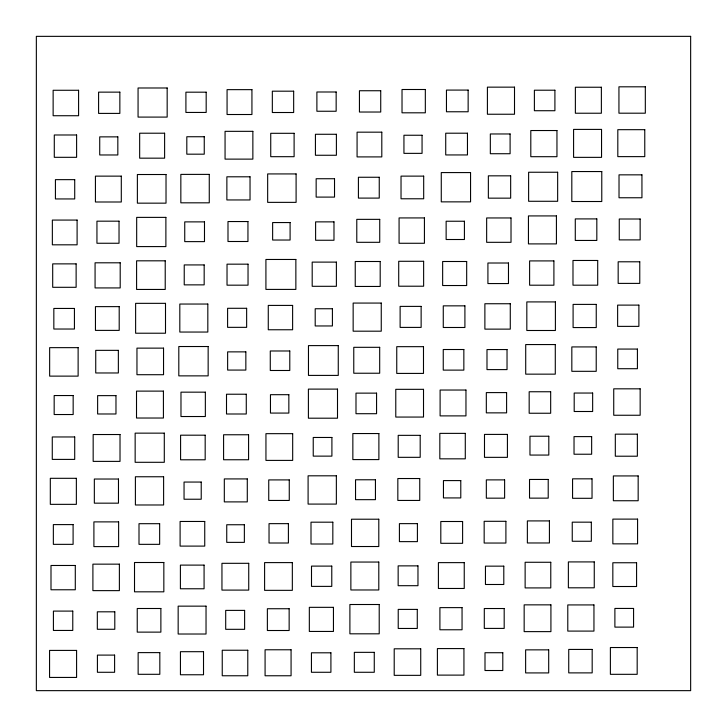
<?xml version="1.0" encoding="UTF-8"?>
<svg xmlns="http://www.w3.org/2000/svg" width="727" height="727" viewBox="0 0 727 727"><rect width="100%" height="100%" fill="white"/><g stroke="black" fill="none" stroke-linecap="round" stroke-linejoin="round"><path stroke-width="1.09" d="M690.65 36.35L36.35 36.35L36.35 690.65L690.65 690.65L690.65 36.35M645.322 86.813L618.941 86.813L618.941 113.194L645.322 113.194L645.322 86.813M514.507 87.149L487.408 87.149L487.408 114.239L514.507 114.239L514.507 87.149M601.374 87.24L575.375 87.24L575.375 113.23L601.374 113.23L601.374 87.24M167.165 87.985L138.066 87.985L138.066 117.092L167.165 117.092L167.165 87.985M425.331 89.503L402.022 89.503L402.022 112.812L425.331 112.812L425.331 89.503M251.933 89.648L227.069 89.648L227.069 114.512L251.933 114.512L251.933 89.648M468.143 90.084L446.46 90.084L446.46 111.767L468.143 111.767L468.143 90.084M78.589 90.275L53.135 90.275L53.135 115.729L78.589 115.729L78.589 90.275M554.91 90.212L534.39 90.212L534.39 110.722L554.91 110.722L554.91 90.212M380.73 90.739L359.438 90.739L359.438 112.031L380.73 112.031L380.73 90.739M293.663 91.184L272.334 91.184L272.334 112.512L293.663 112.512L293.663 91.184M336.156 91.993L316.89 91.993L316.89 111.249L336.156 111.249L336.156 91.993M119.855 92.138L98.59 92.138L98.59 113.403L119.855 113.403L119.855 92.138M206.177 92.184L185.912 92.184L185.912 112.44L206.177 112.44L206.177 92.184M601.547 129.406L573.585 129.406L573.585 157.359L601.547 157.359L601.547 129.406M644.767 129.679L617.814 129.679L617.814 156.632L644.767 156.632L644.767 129.679M556.955 130.533L530.801 130.533L530.801 156.696L556.955 156.696L556.955 130.533M252.86 131.333L225.061 131.333L225.061 159.122L252.86 159.122L252.86 131.333M381.802 132.169L357.075 132.169L357.075 156.905L381.802 156.905L381.802 132.169M164.611 133.214L139.666 133.214L139.666 158.168L164.611 158.168L164.611 133.214M294.108 133.305L270.735 133.305L270.735 156.687L294.108 156.687L294.108 133.305M467.461 133.205L445.724 133.205L445.724 154.942L467.461 154.942L467.461 133.205M510.1 133.968L490.334 133.968L490.334 153.724L510.1 153.724L510.1 133.968M336.401 134.277L315.427 134.277L315.427 155.26L336.401 155.26L336.401 134.277M76.608 134.986L54.289 134.986L54.289 157.314L76.608 157.314L76.608 134.986M422.06 135.249L403.939 135.249L403.939 153.361L422.06 153.361L422.06 135.249M204.251 136.74L186.812 136.74L186.812 154.179L204.251 154.179L204.251 136.74M117.829 136.867L99.726 136.867L99.726 154.969L117.829 154.969L117.829 136.867M601.774 171.554L571.813 171.554L571.813 201.515L601.774 201.515L601.774 171.554M557.654 172.244L528.62 172.244L528.62 201.279L557.654 201.279L557.654 172.244M470.56 172.581L441.271 172.581L441.271 201.861L470.56 201.861L470.56 172.581M296.098 173.926L267.663 173.926L267.663 202.36L296.098 202.36L296.098 173.926M166.02 174.516L137.376 174.516L137.376 203.16L166.02 203.16L166.02 174.516M209.267 174.389L180.841 174.389L180.841 202.824L209.267 202.824L209.267 174.389M641.941 174.844L619.022 174.844L619.022 197.762L641.941 197.762L641.941 174.844M510.663 175.834L488.353 175.834L488.353 198.153L510.663 198.153L510.663 175.834M121.3 176.134L95.428 176.134L95.428 201.997L121.3 201.997L121.3 176.134M423.687 176.125L401.031 176.125L401.031 198.78L423.687 198.78L423.687 176.125M250.033 176.797L226.869 176.797L226.869 199.952L250.033 199.952L250.033 176.797M379.249 177.261L358.411 177.261L358.411 198.098L379.249 198.098L379.249 177.261M334.52 178.733L316.154 178.733L316.154 197.099L334.52 197.099L334.52 178.733M74.717 179.651L55.425 179.651L55.425 198.944L74.717 198.944L74.717 179.651M556.419 215.919L528.438 215.919L528.438 243.899L556.419 243.899L556.419 215.919M165.883 217.382L136.676 217.382L136.676 246.589L165.883 246.589L165.883 217.382M424.423 217.927L399.078 217.927L399.078 243.272L424.423 243.272L424.423 217.927M511.017 217.955L486.654 217.955L486.654 242.318L511.017 242.318L511.017 217.955M596.822 218.909L575.284 218.909L575.284 240.446L596.822 240.446L596.822 218.909M640.151 219.009L619.268 219.009L619.268 239.892L640.151 239.892L640.151 219.009M379.73 219.354L356.784 219.354L356.784 242.309L379.73 242.309L379.73 219.354M77.098 220.072L52.353 220.072L52.353 244.817L77.098 244.817L77.098 220.072M119.028 221.172L96.945 221.172L96.945 243.254L119.028 243.254L119.028 221.172M464.417 221.235L446.133 221.235L446.133 239.51L464.417 239.51L464.417 221.235M247.952 221.544L227.996 221.544L227.996 241.5L247.952 241.5L247.952 221.544M204.487 221.88L184.74 221.88L184.74 241.628L204.487 241.628L204.487 221.88M333.984 221.871L315.609 221.871L315.609 240.255L333.984 240.255L333.984 221.871M290.1 222.562L272.634 222.562L272.634 240.028L290.1 240.028L290.1 222.562M295.862 259.466L265.918 259.466L265.918 289.41L295.862 289.41L295.862 259.466M597.703 260.475L572.985 260.475L572.985 285.184L597.703 285.184L597.703 260.475M165.22 260.82L136.594 260.82L136.594 289.446L165.22 289.446L165.22 260.82M553.901 260.911L529.61 260.911L529.61 285.202L553.901 285.202L553.901 260.911M423.632 261.284L398.714 261.284L398.714 286.211L423.632 286.211L423.632 261.284M380.194 261.502L355.239 261.502L355.239 286.456L380.194 286.456L380.194 261.502M466.679 261.502L442.652 261.502L442.652 285.529L466.679 285.529L466.679 261.502M639.769 261.793L618.168 261.793L618.168 283.394L639.769 283.394L639.769 261.793M336.383 262.111L312.192 262.111L312.192 286.302L336.383 286.302L336.383 262.111M120.2 262.801L95.073 262.801L95.073 287.928L120.2 287.928L120.2 262.801M508.473 263.01L487.917 263.01L487.917 283.566L508.473 283.566L508.473 263.01M76.126 263.874L52.698 263.874L52.698 287.301L76.126 287.301L76.126 263.874M248.034 264.165L227.024 264.165L227.024 285.175L248.034 285.175L248.034 264.165M204.169 264.928L184.231 264.928L184.231 284.866L204.169 284.866L204.169 264.928M555.401 301.914L526.821 301.914L526.821 330.494L555.401 330.494L555.401 301.914M381.257 303.068L353.149 303.068L353.149 331.185L381.257 331.185L381.257 303.068M165.502 303.341L135.622 303.341L135.622 333.22L165.502 333.22L165.502 303.341M510.281 303.741L484.882 303.741L484.882 329.131L510.281 329.131L510.281 303.741M207.822 304.04L179.814 304.04L179.814 332.048L207.822 332.048L207.822 304.04M596.249 304.395L573.094 304.395L573.094 327.559L596.249 327.559L596.249 304.395M638.888 305.113L617.632 305.113L617.632 326.368L638.888 326.368L638.888 305.113M292.618 305.413L268.272 305.413L268.272 329.758L292.618 329.758L292.618 305.413M464.907 305.849L443.27 305.849L443.27 327.486L464.907 327.486L464.907 305.849M421.133 306.394L400.123 306.394L400.123 327.404L421.133 327.404L421.133 306.394M119.201 306.63L95.455 306.63L95.455 330.385L119.201 330.385L119.201 306.63M246.644 308.293L227.596 308.293L227.596 327.341L246.644 327.341L246.644 308.293M74.427 308.448L53.834 308.448L53.834 329.031L74.427 329.031L74.427 308.448M332.412 308.748L315.2 308.748L315.2 325.96L332.412 325.96L332.412 308.748M555.292 344.562L525.712 344.562L525.712 374.151L555.292 374.151L555.292 344.562M338.264 345.607L308.466 345.607L308.466 375.405L338.264 375.405L338.264 345.607M208.149 346.525L178.806 346.525L178.806 375.868L208.149 375.868L208.149 346.525M423.487 346.67L396.751 346.67L396.751 373.414L423.487 373.414L423.487 346.67M596.222 346.924L571.831 346.924L571.831 371.315L596.222 371.315L596.222 346.924M379.685 347.315L353.767 347.315L353.767 373.233L379.685 373.233L379.685 347.315M78.125 347.651L49.645 347.651L49.645 376.123L78.125 376.123L78.125 347.651M163.539 348.133L136.958 348.133L136.958 374.714L163.539 374.714L163.539 348.133M637.415 349.069L617.759 349.069L617.759 368.716L637.415 368.716L637.415 349.069M463.844 349.514L443.252 349.514L443.252 370.116L463.844 370.116L463.844 349.514M507.028 349.56L486.99 349.56L486.99 369.607L507.028 369.607L507.028 349.56M118.356 350.35L95.737 350.35L95.737 372.969L118.356 372.969L118.356 350.35M289.782 350.987L270.28 350.987L270.28 370.488L289.782 370.488L289.782 350.987M245.844 351.868L227.633 351.868L227.633 370.07L245.844 370.07L245.844 351.868M640.16 388.827L613.733 388.827L613.733 415.253L640.16 415.253L640.16 388.827M337.501 389.109L308.402 389.109L308.402 418.198L337.501 418.198L337.501 389.109M423.514 389.327L395.779 389.327L395.779 417.062L423.514 417.062L423.514 389.327M465.962 390.035L440.108 390.035L440.108 415.889L465.962 415.889L465.962 390.035M163.421 391.117L136.512 391.117L136.512 418.025L163.421 418.025L163.421 391.117M550.675 391.753L529.174 391.753L529.174 413.245L550.675 413.245L550.675 391.753M205.35 392.162L180.978 392.162L180.978 416.526L205.35 416.526L205.35 392.162M506.601 392.598L486.327 392.598L486.327 412.863L506.601 412.863L506.601 392.598M592.65 393.043L574.194 393.043L574.194 411.5L592.65 411.5L592.65 393.043M376.568 393.134L355.994 393.134L355.994 413.708L376.568 413.708L376.568 393.134M246.28 394.225L226.506 394.225L226.506 413.999L246.28 413.999L246.28 394.225M288.846 394.688L270.462 394.688L270.462 413.072L288.846 413.072L288.846 394.688M73.163 395.543L54.171 395.543L54.171 414.535L73.163 414.535L73.163 395.543M115.975 395.633L97.627 395.633L97.627 413.981L115.975 413.981L115.975 395.633M164.293 433.147L135.149 433.147L135.149 462.299L164.293 462.299L164.293 433.147M465.289 433.374L439.826 433.374L439.826 458.837L465.289 458.837L465.289 433.374M292.681 433.665L265.946 433.665L265.946 460.4L292.681 460.4L292.681 433.665M378.885 433.546L352.849 433.546L352.849 459.591L378.885 459.591L378.885 433.546M637.361 434.164L615.315 434.164L615.315 456.211L637.361 456.211L637.361 434.164M507.419 434.41L484.491 434.41L484.491 457.347L507.419 457.347L507.419 434.41M120.019 434.528L93.165 434.528L93.165 461.381L120.019 461.381L120.019 434.528M248.579 434.764L223.589 434.764L223.589 459.755L248.579 459.755L248.579 434.764M205.178 435.191L180.587 435.191L180.587 459.791L205.178 459.791L205.178 435.191M420.188 435.346L398.205 435.346L398.205 457.328L420.188 457.328L420.188 435.346M548.803 436.227L529.965 436.227L529.965 455.066L548.803 455.066L548.803 436.227M591.651 436.609L574.03 436.609L574.03 454.23L591.651 454.23L591.651 436.609M74.708 436.963L52.271 436.963L52.271 459.4L74.708 459.4L74.708 436.963M331.903 437.472L313.237 437.472L313.237 456.129L331.903 456.129L331.903 437.472M336.356 475.812L308.094 475.812L308.094 504.084L336.356 504.084L336.356 475.812M638.161 475.931L613.361 475.931L613.361 500.739L638.161 500.739L638.161 475.931M163.611 476.758L135.395 476.758L135.395 504.983L163.611 504.983L163.611 476.758M76.362 478.311L50.317 478.311L50.317 504.347L76.362 504.347L76.362 478.311M419.743 478.53L397.833 478.53L397.833 500.44L419.743 500.44L419.743 478.53M247.289 478.92L224.316 478.92L224.316 501.894L247.289 501.894L247.289 478.92M592.032 478.829L572.567 478.829L572.567 498.304L592.032 498.304L592.032 478.829M118.474 479.029L94.337 479.029L94.337 503.166L118.474 503.166L118.474 479.029M548.213 479.457L529.529 479.457L529.529 498.14L548.213 498.14L548.213 479.457M375.441 479.775L355.539 479.775L355.539 499.667L375.441 499.667L375.441 479.775M289.264 479.911L268.736 479.911L268.736 500.449L289.264 500.449L289.264 479.911M504.62 479.884L486.336 479.884L486.336 498.168L504.62 498.168L504.62 479.884M460.782 480.592L443.452 480.592L443.452 497.922L460.782 497.922L460.782 480.592M201.225 482.056L184.049 482.056L184.049 499.231L201.225 499.231L201.225 482.056M378.794 519.214L351.495 519.214L351.495 546.522L378.794 546.522L378.794 519.214M637.579 519.114L612.852 519.114L612.852 543.851L637.579 543.851L637.579 519.114M549.421 520.914L527.366 520.914L527.366 542.969L549.421 542.969L549.421 520.914M505.901 521.304L484.164 521.304L484.164 543.042L505.901 543.042L505.901 521.304M204.741 521.468L180.105 521.468L180.105 546.104L204.741 546.104L204.741 521.468M462.608 521.504L440.807 521.504L440.807 543.305L462.608 543.305L462.608 521.504M118.619 521.886L93.901 521.886L93.901 546.604L118.619 546.604L118.619 521.886M332.83 522.186L311.002 522.186L311.002 544.005L332.83 544.005L332.83 522.186M591.333 522.168L572.249 522.168L572.249 541.261L591.333 541.261L591.333 522.168M288.401 523.649L269.035 523.649L269.035 543.005L288.401 543.005L288.401 523.649M417.407 523.64L399.414 523.64L399.414 541.633L417.407 541.633L417.407 523.64M159.649 523.694L139.002 523.694L139.002 544.341L159.649 544.341L159.649 523.694M73.1 524.603L53.353 524.603L53.353 544.35L73.1 544.35L73.1 524.603M244.363 524.749L226.742 524.749L226.742 542.369L244.363 542.369L244.363 524.749M594.259 561.916L568.369 561.916L568.369 587.807L594.259 587.807L594.259 561.916M378.794 562.053L350.868 562.053L350.868 589.97L378.794 589.97L378.794 562.053M550.775 562.271L525.13 562.271L525.13 587.916L550.775 587.916L550.775 562.271M163.839 562.507L134.513 562.507L134.513 591.823L163.839 591.823L163.839 562.507M292.336 562.607L264.601 562.607L264.601 590.342L292.336 590.342L292.336 562.607M464.244 562.634L438.408 562.634L438.408 588.47L464.244 588.47L464.244 562.634M636.579 562.753L612.834 562.753L612.834 586.507L636.579 586.507L636.579 562.753M248.734 563.316L221.953 563.316L221.953 590.097L248.734 590.097L248.734 563.316M119.382 564.152L92.902 564.152L92.902 590.633L119.382 590.633L119.382 564.152M204.078 565.106L180.405 565.106L180.405 588.77L204.078 588.77L204.078 565.106M75.29 565.479L50.999 565.479L50.999 589.77L75.29 589.77L75.29 565.479M417.97 565.87L398.151 565.87L398.151 585.698L417.97 585.698L417.97 565.87M331.776 566.106L311.501 566.106L311.501 586.38L331.776 586.38L331.776 566.106M503.793 566.151L485.454 566.151L485.454 584.49L503.793 584.49L503.793 566.151M379.212 604.51L349.896 604.51L349.896 633.817L379.212 633.817L379.212 604.51M550.921 604.855L524.158 604.855L524.158 631.627L550.921 631.627L550.921 604.855M593.95 604.928L567.787 604.928L567.787 631.091L593.95 631.091L593.95 604.928M206.032 606.145L178.16 606.145L178.16 634.017L206.032 634.017L206.032 606.145M333.448 607.336L309.329 607.336L309.329 631.445L333.448 631.445L333.448 607.336M462.054 607.627L439.908 607.627L439.908 629.773L462.054 629.773L462.054 607.627M633.571 608.435L614.888 608.435L614.888 627.119L633.571 627.119L633.571 608.435M160.876 608.499L137.239 608.499L137.239 632.126L160.876 632.126L160.876 608.499M504.184 608.526L484.3 608.526L484.3 628.41L504.184 628.41L504.184 608.526M289.146 608.735L267.372 608.735L267.372 630.509L289.146 630.509L289.146 608.735M417.28 609.399L398.223 609.399L398.223 628.464L417.28 628.464L417.28 609.399M244.617 610.389L225.697 610.389L225.697 629.318L244.617 629.318L244.617 610.389M72.773 611.098L53.416 611.098L53.416 630.445L72.773 630.445L72.773 611.098M114.793 611.816L97.327 611.816L97.327 629.273L114.793 629.273L114.793 611.816M637.179 647.53L610.389 647.53L610.389 674.32L637.179 674.32L637.179 647.53M463.935 648.584L437.4 648.584L437.4 675.11L463.935 675.11L463.935 648.584M420.733 648.811L394.207 648.811L394.207 675.347L420.733 675.347L420.733 648.811M592.178 649.429L568.732 649.429L568.732 672.884L592.178 672.884L592.178 649.429M291.073 649.774L265.082 649.774L265.082 675.765L291.073 675.765L291.073 649.774M548.694 649.856L525.63 649.856L525.63 672.92L548.694 672.92L548.694 649.856M247.78 650.238L222.244 650.238L222.244 675.765L247.78 675.765L247.78 650.238M76.589 650.411L49.563 650.411L49.563 677.437L76.589 677.437L76.589 650.411M203.515 651.692L180.441 651.692L180.441 674.765L203.515 674.765L203.515 651.692M374.269 652.346L354.34 652.346L354.34 672.275L374.269 672.275L374.269 652.346M159.822 652.619L138.139 652.619L138.139 674.302L159.822 674.302L159.822 652.619M330.912 652.801L311.438 652.801L311.438 672.275L330.912 672.275L330.912 652.801M502.793 652.719L485 652.719L485 670.512L502.793 670.512L502.793 652.719M114.602 655.1L97.418 655.1L97.418 672.284L114.602 672.284L114.602 655.1"/></g></svg>
